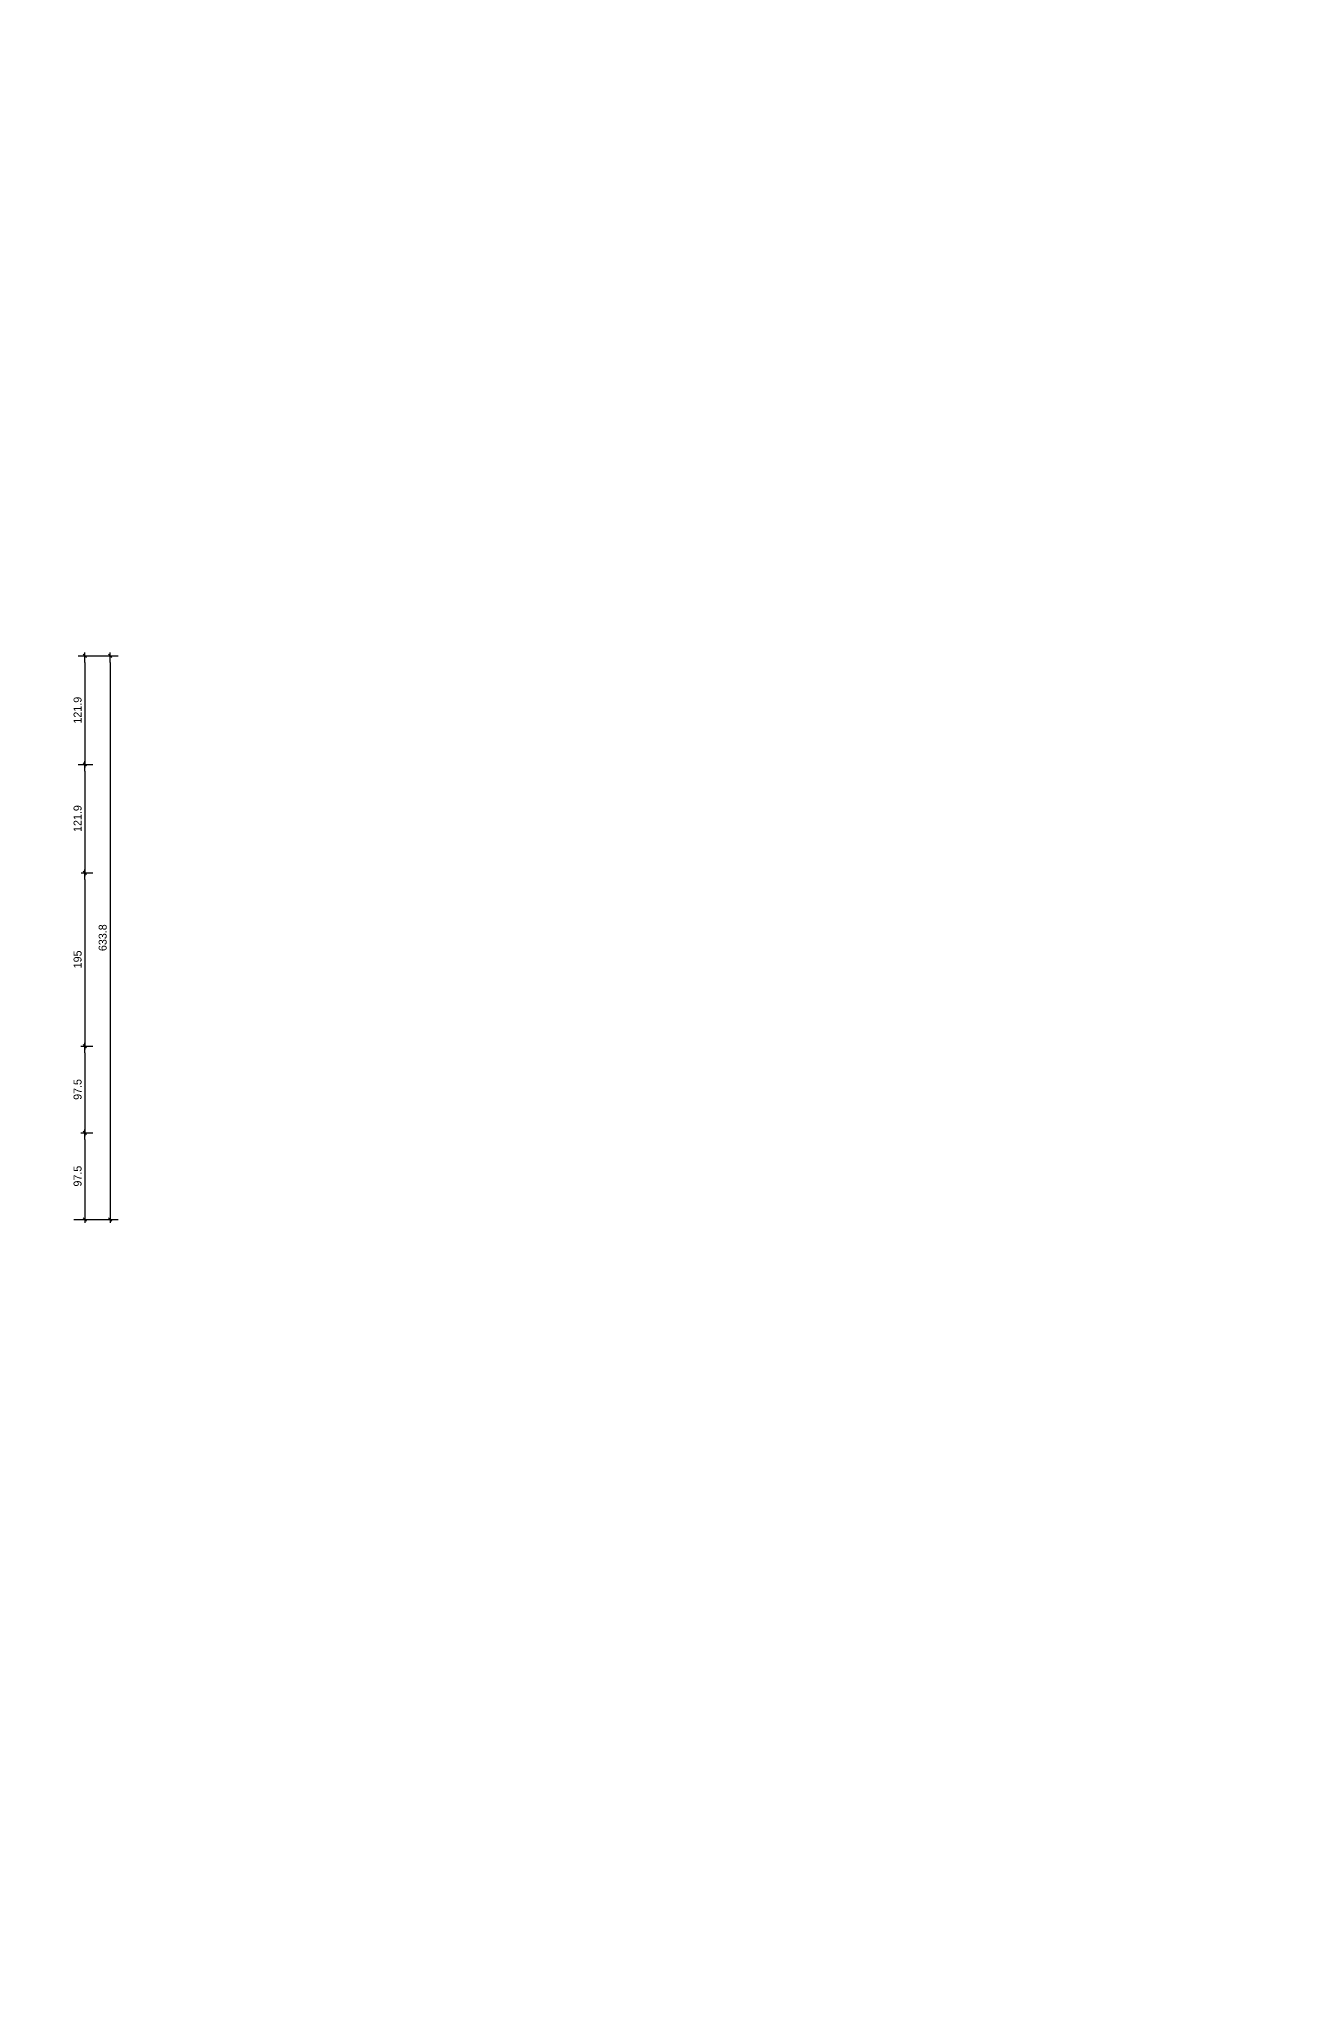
# Model space of a CAD drawing. Header units: millimetres. Extents: x 19458 to 19711, y 4351 to 4752.
# Drawn here: x 19495.86 to 19509.99, y 4507.16 to 4529.12 of the extents above; entities that cross this region are included whole.
import ezdxf

# ---------------------------------------------------------------- set-up
doc = ezdxf.new("R2010")
doc.units = ezdxf.units.MM
for name, color, linetype in [('0 @ 0.5', 7, 'Continuous'), ('cotas', 1, 'Continuous'), ('cotas @ 400', 1, 'Continuous'), ('cotas @ 500', 1, 'Continuous')]:
    doc.layers.add(name, color=color, linetype=linetype)
doc.styles.add('century gothic', font='GOTHIC.TTF')
doc.styles.add('COTAS SMC', font='GOTHIC.TTF')
doc.dimstyles.new('ANOTATIVE 100 SMCONSTRUCCIONES', dxfattribs={"dimscale": 0, "dimtxt": 0.18, "dimasz": 0.15, "dimexe": 0.18, "dimexo": 0.09, "dimgap": 0.1, "dimtad": 1, "dimzin": 0, "dimdsep": 46, "dimtxsty": 'century gothic', "dimblk1": 'FLECHA1', "dimblk2": 'FLECHA1', "dimsah": 1, "dimcen": 0.18, "dimdle": 0.075, "dimclrd": 1, "dimclre": 1, "dimclrt": 2, "dimaunit": 1, "dimadec": 0, "dimazin": 0, "dimtfac": 0.75, "dimtix": 1, "dimtmove": 2, "dimatfit": 3, "dimfxl": 0.09, "dimtvp": 1.5, "dimtfill": 1, "dimtolj": 1, "dimtzin": 0, "dimarcsym": 0})
doc.dimstyles.new('ANOTATIVE CM SMCONSTRUCCIONES', dxfattribs={"dimscale": 0, "dimtxt": 0.18, "dimasz": 0.15, "dimexe": 0.18, "dimexo": 0.18, "dimgap": 0.07, "dimtad": 1, "dimdec": 1, "dimlfac": 100, "dimdsep": 46, "dimtxsty": 'century gothic', "dimblk1": 'FLECHA1', "dimblk2": 'FLECHA1', "dimsah": 1, "dimcen": 0.18, "dimdle": 0.075, "dimclrd": 1, "dimclre": 1, "dimclrt": 2, "dimaunit": 1, "dimadec": 0, "dimazin": 2, "dimtfac": 0.75, "dimtdec": 1, "dimtix": 1, "dimtmove": 2, "dimatfit": 3, "dimfxl": 0.09, "dimtvp": 1.5, "dimtfill": 1, "dimtolj": 1, "dimtzin": 0, "dimarcsym": 0})
doc.dimstyles.new('PIES SMCONSTRUCCIONES', dxfattribs={"dimscale": 0, "dimtxt": 0.18, "dimasz": 0.2, "dimexe": 0.18, "dimexo": 0, "dimgap": 0.1, "dimtad": 1, "dimdec": 0, "dimlfac": 39.370079, "dimzin": 0, "dimdsep": 46, "dimlunit": 4, "dimtxsty": 'COTAS SMC', "dimblk1": 'FLECHA1', "dimblk2": 'FLECHA1', "dimsah": 1, "dimcen": 0.2, "dimdle": 0.075, "dimclrd": 1, "dimclre": 1, "dimclrt": 2, "dimaunit": 1, "dimadec": 0, "dimazin": 0, "dimtfac": 0.75, "dimtdec": 0, "dimtix": 1, "dimtmove": 2, "dimatfit": 3, "dimfxl": 0.09, "dimtvp": 1.5, "dimtfill": 1, "dimtolj": 1, "dimtzin": 0, "dimarcsym": 0})

# ---------------------------------------------------------------- blocks, each defined once
blk = doc.blocks.new('FLECHA1')
at = {"color": 4}
blk.add_line((-0.24618, -0.24808), (0.24808, 0.25), dxfattribs=at)
at = {"color": 1}
blk.add_line((-1, 0), (0.49616, 0), dxfattribs=at)
blk = doc.blocks.new('*D509')
at = {"layer": 'cotas', "color": 1, "lineweight": -2, "transparency": 16777216}
for p, q in [((19614.326, 4625.845), (19614.326, 4700.845)), ((19570.984, 4550.845), (19524.326, 4550.845)), ((19614.326, 4548.43), (19614.326, 4550.845)), ((19570.534, 4548.43), (19524.326, 4548.43)), ((19614.326, 4473.43), (19614.326, 4398.43))]:
    blk.add_line(p, q, dxfattribs=at)
at = {"layer": 'Defpoints', "color": 0, "transparency": 16777216}
for p in [(19614.326, 4550.845), (19615.984, 4550.845), (19615.534, 4548.43)]:
    blk.add_point(p, dxfattribs=at)
at = {"layer": 'cotas', "color": 1, "lineweight": -2, "transparency": 16777216, "xscale": 75, "yscale": 75, "zscale": 75}
for p, rotation in [((19614.326, 4550.845), 270), ((19614.326, 4548.43), 90)]:
    blk.add_blockref('FLECHA1', p, dxfattribs=dict(at, rotation=rotation))
at = {"layer": 'cotas', "color": 2, "transparency": 16777216, "insert": (19517.338, 4549.637), "char_height": 90, "attachment_point": 5, "rotation": 90, "style": 'century gothic', "bg_fill": 3, "box_fill_scale": 1.1, "bg_fill_color": 256, "bg_fill_true_color": 13158600, "bg_fill_transparency": 0}
blk.add_mtext('\\A1;2.42', dxfattribs=at)
blk = doc.blocks.new('*D561')
at = {"layer": 'cotas', "color": 1, "lineweight": -2, "transparency": 16777216}
for p, q in [((19614.326, 4610.845), (19614.326, 4670.845)), ((19579.984, 4550.845), (19542.326, 4550.845)), ((19614.326, 4548.43), (19614.326, 4550.845)), ((19579.534, 4548.43), (19542.326, 4548.43)), ((19614.326, 4488.43), (19614.326, 4428.43))]:
    blk.add_line(p, q, dxfattribs=at)
at = {"layer": 'Defpoints', "color": 0, "transparency": 16777216}
for p in [(19614.326, 4550.845), (19615.984, 4550.845), (19615.534, 4548.43)]:
    blk.add_point(p, dxfattribs=at)
at = {"layer": 'cotas', "color": 1, "lineweight": -2, "transparency": 16777216, "xscale": 60, "yscale": 60, "zscale": 60}
for p, rotation in [((19614.326, 4550.845), 270), ((19614.326, 4548.43), 90)]:
    blk.add_blockref('FLECHA1', p, dxfattribs=dict(at, rotation=rotation))
at = {"layer": 'cotas', "color": 2, "transparency": 16777216, "insert": (19536.735, 4549.637), "char_height": 72, "attachment_point": 5, "rotation": 90, "style": 'century gothic', "bg_fill": 3, "box_fill_scale": 1.1, "bg_fill_color": 256, "bg_fill_true_color": 13158600, "bg_fill_transparency": 0}
blk.add_mtext('\\A1;2.42', dxfattribs=at)
blk = doc.blocks.new('*D564')
at = {"layer": 'cotas', "color": 1, "lineweight": -2, "transparency": 16777216}
for p, q in [((19620.013, 4651.753), (19620.013, 4751.753)), ((19620.417, 4551.753), (19530.013, 4551.753)), ((19620.013, 4550.533), (19620.013, 4551.753)), ((19620.417, 4550.533), (19530.013, 4550.533)), ((19620.013, 4450.533), (19620.013, 4350.533))]:
    blk.add_line(p, q, dxfattribs=at)
at = {"layer": 'Defpoints', "color": 0, "transparency": 16777216}
for p in [(19620.013, 4551.753), (19620.417, 4551.753), (19620.417, 4550.533)]:
    blk.add_point(p, dxfattribs=at)
at = {"layer": 'cotas', "color": 1, "lineweight": -2, "transparency": 16777216, "xscale": 100, "yscale": 100, "zscale": 100}
for p, rotation in [((19620.013, 4551.753), 270), ((19620.013, 4550.533), 90)]:
    blk.add_blockref('FLECHA1', p, dxfattribs=dict(at, rotation=rotation))
at = {"layer": 'cotas', "color": 2, "transparency": 16777216, "insert": (19523.881, 4551.143), "char_height": 90, "attachment_point": 5, "rotation": 90, "style": 'COTAS SMC', "bg_fill": 3, "box_fill_scale": 1.1, "bg_fill_color": 256, "bg_fill_true_color": 13158600, "bg_fill_transparency": 0}
blk.add_mtext("\\A1;4'", dxfattribs=at)
blk = doc.blocks.new('*D614')
at = {"layer": 'cotas', "color": 1, "lineweight": -2, "transparency": 16777216}
for p, q in [((19620.013, 4631.753), (19620.013, 4711.753)), ((19620.417, 4551.753), (19548.013, 4551.753)), ((19620.013, 4550.533), (19620.013, 4551.753)), ((19620.417, 4550.533), (19548.013, 4550.533)), ((19620.013, 4470.533), (19620.013, 4390.533))]:
    blk.add_line(p, q, dxfattribs=at)
at = {"layer": 'Defpoints', "color": 0, "transparency": 16777216}
for p in [(19620.013, 4551.753), (19620.417, 4551.753), (19620.417, 4550.533)]:
    blk.add_point(p, dxfattribs=at)
at = {"layer": 'cotas', "color": 1, "lineweight": -2, "transparency": 16777216, "xscale": 80, "yscale": 80, "zscale": 80}
for p, rotation in [((19620.013, 4551.753), 270), ((19620.013, 4550.533), 90)]:
    blk.add_blockref('FLECHA1', p, dxfattribs=dict(at, rotation=rotation))
at = {"layer": 'cotas', "color": 2, "transparency": 16777216, "insert": (19543.107, 4551.143), "char_height": 72, "attachment_point": 5, "rotation": 90, "style": 'COTAS SMC', "bg_fill": 3, "box_fill_scale": 1.1, "bg_fill_color": 256, "bg_fill_true_color": 13158600, "bg_fill_transparency": 0}
blk.add_mtext("\\A1;4'", dxfattribs=at)
blk = doc.blocks.new('*D124')
at = {"color": 1, "lineweight": -2, "transparency": 16777216}
for p, q in [((19496.298, 4522.176), (19496.464, 4522.176)), ((19496.374, 4522.101), (19496.374, 4521.032)), ((19496.298, 4520.957), (19496.464, 4520.957))]:
    blk.add_line(p, q, dxfattribs=at)
at = {"layer": 'Defpoints', "color": 0, "transparency": 16777216}
for p in [(19496.208, 4522.176), (19496.208, 4520.957), (19496.374, 4520.957)]:
    blk.add_point(p, dxfattribs=at)
at = {"color": 1, "lineweight": -2, "transparency": 16777216, "xscale": 0.075, "yscale": 0.075, "zscale": 0.075}
for p, rotation in [((19496.374, 4522.176), 90), ((19496.374, 4520.957), 270)]:
    blk.add_blockref('FLECHA1', p, dxfattribs=dict(at, rotation=rotation))
at = {"color": 2, "transparency": 16777216, "insert": (19496.292, 4521.566), "char_height": 0.09, "attachment_point": 5, "rotation": 90, "style": 'century gothic', "bg_fill": 3, "box_fill_scale": 1.1, "bg_fill_color": 256, "bg_fill_true_color": 13158600, "bg_fill_transparency": 0}
blk.add_mtext('\\A1;121.9', dxfattribs=at)
blk = doc.blocks.new('*D125')
at = {"color": 1, "lineweight": -2, "transparency": 16777216}
for p, q in [((19496.298, 4520.957), (19496.464, 4520.957)), ((19496.374, 4520.882), (19496.374, 4519.813)), ((19496.333, 4519.738), (19496.464, 4519.738))]:
    blk.add_line(p, q, dxfattribs=at)
at = {"layer": 'Defpoints', "color": 0, "transparency": 16777216}
for p in [(19496.208, 4520.957), (19496.243, 4519.738), (19496.374, 4519.738)]:
    blk.add_point(p, dxfattribs=at)
at = {"color": 1, "lineweight": -2, "transparency": 16777216, "xscale": 0.075, "yscale": 0.075, "zscale": 0.075}
for p, rotation in [((19496.374, 4520.957), 90), ((19496.374, 4519.738), 270)]:
    blk.add_blockref('FLECHA1', p, dxfattribs=dict(at, rotation=rotation))
at = {"color": 2, "transparency": 16777216, "insert": (19496.292, 4520.347), "char_height": 0.09, "attachment_point": 5, "rotation": 90, "style": 'century gothic', "bg_fill": 3, "box_fill_scale": 1.1, "bg_fill_color": 256, "bg_fill_true_color": 13158600, "bg_fill_transparency": 0}
blk.add_mtext('\\A1;121.9', dxfattribs=at)
blk = doc.blocks.new('*D126')
at = {"color": 1, "lineweight": -2, "transparency": 16777216}
for p, q in [((19496.333, 4519.738), (19496.464, 4519.738)), ((19496.374, 4519.663), (19496.374, 4517.863)), ((19496.33, 4517.788), (19496.464, 4517.788))]:
    blk.add_line(p, q, dxfattribs=at)
at = {"layer": 'Defpoints', "color": 0, "transparency": 16777216}
for p in [(19496.243, 4519.738), (19496.24, 4517.788), (19496.374, 4517.788)]:
    blk.add_point(p, dxfattribs=at)
at = {"color": 1, "lineweight": -2, "transparency": 16777216, "xscale": 0.075, "yscale": 0.075, "zscale": 0.075}
for p, rotation in [((19496.374, 4519.738), 90), ((19496.374, 4517.788), 270)]:
    blk.add_blockref('FLECHA1', p, dxfattribs=dict(at, rotation=rotation))
at = {"color": 2, "transparency": 16777216, "insert": (19496.292, 4518.763), "char_height": 0.09, "attachment_point": 5, "rotation": 90, "style": 'century gothic', "bg_fill": 3, "box_fill_scale": 1.1, "bg_fill_color": 256, "bg_fill_true_color": 13158600, "bg_fill_transparency": 0}
blk.add_mtext('\\A1;195', dxfattribs=at)
blk = doc.blocks.new('*D127')
at = {"color": 1, "lineweight": -2, "transparency": 16777216}
for p, q in [((19496.33, 4517.788), (19496.464, 4517.788)), ((19496.374, 4517.713), (19496.374, 4516.888)), ((19496.329, 4516.813), (19496.464, 4516.813))]:
    blk.add_line(p, q, dxfattribs=at)
at = {"layer": 'Defpoints', "color": 0, "transparency": 16777216}
for p in [(19496.24, 4517.788), (19496.239, 4516.813), (19496.374, 4516.813)]:
    blk.add_point(p, dxfattribs=at)
at = {"color": 1, "lineweight": -2, "transparency": 16777216, "xscale": 0.075, "yscale": 0.075, "zscale": 0.075}
for p, rotation in [((19496.374, 4517.788), 90), ((19496.374, 4516.813), 270)]:
    blk.add_blockref('FLECHA1', p, dxfattribs=dict(at, rotation=rotation))
at = {"color": 2, "transparency": 16777216, "insert": (19496.292, 4517.3), "char_height": 0.09, "attachment_point": 5, "rotation": 90, "style": 'century gothic', "bg_fill": 3, "box_fill_scale": 1.1, "bg_fill_color": 256, "bg_fill_true_color": 13158600, "bg_fill_transparency": 0}
blk.add_mtext('\\A1;97.5', dxfattribs=at)
blk = doc.blocks.new('*D128')
at = {"color": 1, "lineweight": -2, "transparency": 16777216}
for p, q in [((19496.329, 4516.813), (19496.464, 4516.813)), ((19496.374, 4516.738), (19496.374, 4515.913)), ((19496.248, 4515.838), (19496.464, 4515.838))]:
    blk.add_line(p, q, dxfattribs=at)
at = {"layer": 'Defpoints', "color": 0, "transparency": 16777216}
for p in [(19496.239, 4516.813), (19496.158, 4515.838), (19496.374, 4515.838)]:
    blk.add_point(p, dxfattribs=at)
at = {"color": 1, "lineweight": -2, "transparency": 16777216, "xscale": 0.075, "yscale": 0.075, "zscale": 0.075}
for p, rotation in [((19496.374, 4516.813), 90), ((19496.374, 4515.838), 270)]:
    blk.add_blockref('FLECHA1', p, dxfattribs=dict(at, rotation=rotation))
at = {"color": 2, "transparency": 16777216, "insert": (19496.292, 4516.325), "char_height": 0.09, "attachment_point": 5, "rotation": 90, "style": 'century gothic', "bg_fill": 3, "box_fill_scale": 1.1, "bg_fill_color": 256, "bg_fill_true_color": 13158600, "bg_fill_transparency": 0}
blk.add_mtext('\\A1;97.5', dxfattribs=at)
blk = doc.blocks.new('*D129')
at = {"color": 1, "lineweight": -2, "transparency": 16777216}
for p, q in [((19496.298, 4522.176), (19496.747, 4522.176)), ((19496.657, 4522.101), (19496.657, 4515.913)), ((19496.298, 4515.838), (19496.747, 4515.838))]:
    blk.add_line(p, q, dxfattribs=at)
at = {"layer": 'Defpoints', "color": 0, "transparency": 16777216}
for p in [(19496.208, 4522.176), (19496.208, 4515.838), (19496.657, 4515.838)]:
    blk.add_point(p, dxfattribs=at)
at = {"color": 1, "lineweight": -2, "transparency": 16777216, "xscale": 0.075, "yscale": 0.075, "zscale": 0.075}
for p, rotation in [((19496.657, 4522.176), 90), ((19496.657, 4515.838), 270)]:
    blk.add_blockref('FLECHA1', p, dxfattribs=dict(at, rotation=rotation))
at = {"color": 2, "transparency": 16777216, "insert": (19496.574, 4519.007), "char_height": 0.09, "attachment_point": 5, "rotation": 90, "style": 'century gothic', "bg_fill": 3, "box_fill_scale": 1.1, "bg_fill_color": 256, "bg_fill_true_color": 13158600, "bg_fill_transparency": 0}
blk.add_mtext('\\A1;633.8', dxfattribs=at)
blk = doc.blocks.new('*U796')
at = {"layer": 'cotas @ 500'}
dim = blk.add_linear_dim(base=(19614.326038274, 4550.84482378), p1=(19615.533859709, 4548.42982378), p2=(19615.98360808, 4550.84482378), angle=90, dimstyle='ANOTATIVE 100 SMCONSTRUCCIONES', override={"dimscale": 500, "dimtix": 1, "dimtofl": 1, "dimtmove": 1, "dimatfit": 1}, dxfattribs=at)
dim.commit()
dim.dimension.update_dxf_attribs({"geometry": '*D509', "text_midpoint": (19517.337595038, 4549.63732378)})
at = {"layer": 'cotas @ 400'}
dim = blk.add_linear_dim(base=(19614.326038274, 4550.84482378), p1=(19615.533859709, 4548.42982378), p2=(19615.98360808, 4550.84482378), angle=90, dimstyle='ANOTATIVE 100 SMCONSTRUCCIONES', override={"dimscale": 400, "dimtix": 1, "dimtofl": 1, "dimtmove": 1, "dimatfit": 1}, dxfattribs=at)
dim.commit()
dim.dimension.update_dxf_attribs({"geometry": '*D561', "text_midpoint": (19536.735283685, 4549.63732378)})
blk = doc.blocks.new('*U798')
at = {"layer": 'cotas @ 500'}
dim = blk.add_linear_dim(base=(19620.013, 4551.753), p1=(19620.417, 4550.533), p2=(19620.417, 4551.753), angle=90, dimstyle='PIES SMCONSTRUCCIONES', override={"dimscale": 500, "dimtix": 1, "dimtofl": 1, "dimtmove": 2, "dimatfit": 3}, dxfattribs=at)
dim.commit()
dim.dimension.update_dxf_attribs({"geometry": '*D564', "text_midpoint": (19523.881, 4551.143)})
at = {"layer": 'cotas @ 400'}
dim = blk.add_linear_dim(base=(19620.013, 4551.753), p1=(19620.417, 4550.533), p2=(19620.417, 4551.753), angle=90, dimstyle='PIES SMCONSTRUCCIONES', override={"dimscale": 400, "dimtix": 1, "dimtofl": 1, "dimtmove": 2, "dimatfit": 3}, dxfattribs=at)
dim.commit()
dim.dimension.update_dxf_attribs({"geometry": '*D614', "text_midpoint": (19543.107, 4551.143)})

msp = doc.modelspace()

# ---------------------------------------------------------------- block references
at = {"layer": 'cotas'}
msp.add_blockref('*U796', (0, 0), dxfattribs=at)

# ---------------------------------------------------------------- next in the draw order: block references
msp.add_blockref('*U798', (0, 0), dxfattribs=at)

# ---------------------------------------------------------------- next in the draw order: dimensions: what is measured, and where the dimension line sits
at = {"layer": '0 @ 0.5'}
dim = msp.add_linear_dim(base=(19496.3742, 4520.9567), p1=(19496.2079, 4522.1759), p2=(19496.2079, 4520.9567), angle=90, dimstyle='ANOTATIVE CM SMCONSTRUCCIONES', override={"dimscale": 0.5, "dimtix": 1, "dimtofl": 1, "dimtmove": 2, "dimatfit": 3}, dxfattribs=at)
dim.commit()
dim.dimension.update_dxf_attribs({"geometry": '*D124', "text_midpoint": (19496.2919, 4521.5663)})

# ---------------------------------------------------------------- next in the draw order: dimensions: what is measured, and where the dimension line sits
dim = msp.add_linear_dim(base=(19496.3742, 4519.7375), p1=(19496.2079, 4520.9567), p2=(19496.2429, 4519.7375), angle=90, dimstyle='ANOTATIVE CM SMCONSTRUCCIONES', override={"dimscale": 0.5, "dimtix": 1, "dimtofl": 1, "dimtmove": 2, "dimatfit": 3}, dxfattribs=at)
dim.commit()
dim.dimension.update_dxf_attribs({"geometry": '*D125', "text_midpoint": (19496.2919, 4520.3471)})

# ---------------------------------------------------------------- next in the draw order: dimensions: what is measured, and where the dimension line sits
dim = msp.add_linear_dim(base=(19496.3742, 4517.7875), p1=(19496.2429, 4519.7375), p2=(19496.2399, 4517.7875), angle=90, dimstyle='ANOTATIVE CM SMCONSTRUCCIONES', override={"dimscale": 0.5, "dimtix": 1, "dimtofl": 1, "dimtmove": 2, "dimatfit": 3}, dxfattribs=at)
dim.commit()
dim.dimension.update_dxf_attribs({"geometry": '*D126', "text_midpoint": (19496.2919, 4518.7625)})

# ---------------------------------------------------------------- next in the draw order: dimensions: what is measured, and where the dimension line sits
dim = msp.add_linear_dim(base=(19496.3742, 4516.8125), p1=(19496.2399, 4517.7875), p2=(19496.2387, 4516.8125), angle=90, dimstyle='ANOTATIVE CM SMCONSTRUCCIONES', override={"dimscale": 0.5, "dimtix": 1, "dimtofl": 1, "dimtmove": 2, "dimatfit": 3}, dxfattribs=at)
dim.commit()
dim.dimension.update_dxf_attribs({"geometry": '*D127', "text_midpoint": (19496.2919, 4517.3)})

# ---------------------------------------------------------------- next in the draw order: dimensions: what is measured, and where the dimension line sits
dim = msp.add_linear_dim(base=(19496.3742, 4515.8375), p1=(19496.2387, 4516.8125), p2=(19496.1575, 4515.8375), angle=90, dimstyle='ANOTATIVE CM SMCONSTRUCCIONES', override={"dimscale": 0.5, "dimtix": 1, "dimtofl": 1, "dimtmove": 2, "dimatfit": 3}, dxfattribs=at)
dim.commit()
dim.dimension.update_dxf_attribs({"geometry": '*D128', "text_midpoint": (19496.2919, 4516.325)})

# ---------------------------------------------------------------- next in the draw order: dimensions: what is measured, and where the dimension line sits
dim = msp.add_linear_dim(base=(19496.6566, 4515.8375), p1=(19496.2079, 4522.1759), p2=(19496.2079, 4515.8375), angle=90, dimstyle='ANOTATIVE CM SMCONSTRUCCIONES', override={"dimscale": 0.5, "dimtix": 1, "dimtofl": 1, "dimtmove": 2, "dimatfit": 3}, dxfattribs=at)
dim.commit()
dim.dimension.update_dxf_attribs({"geometry": '*D129', "text_midpoint": (19496.5743, 4519.0067)})

doc.saveas('drawing.dxf')
